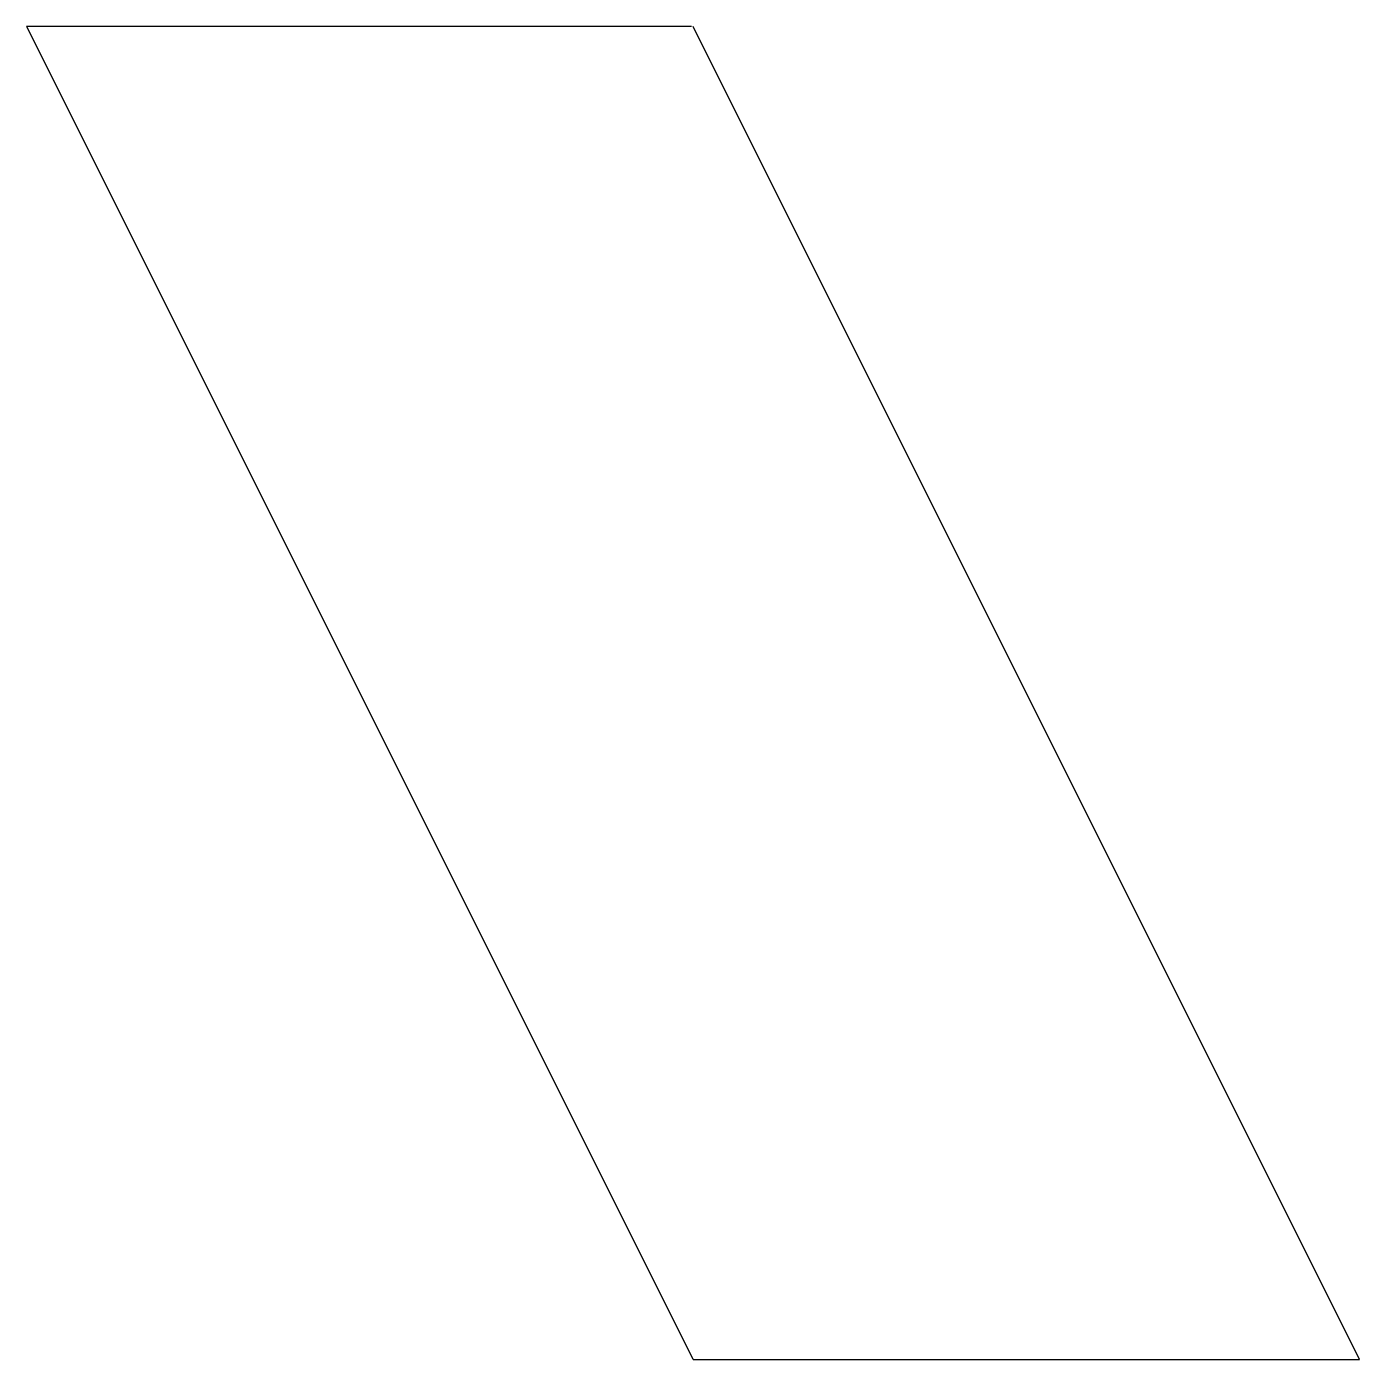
# Model space of a CAD drawing. Header units: metres. Extents: x 0 to 2, y -2 to 0.
import ezdxf

# ---------------------------------------------------------------- set-up
doc = ezdxf.new("R2010")
doc.units = ezdxf.units.M

msp = doc.modelspace()

# ---------------------------------------------------------------- linework, layer by layer
msp.add_lwpolyline([(0.9979, 0), (0, 0), (1, -2), (2, -2), (1, 0)])

doc.saveas('drawing.dxf')
